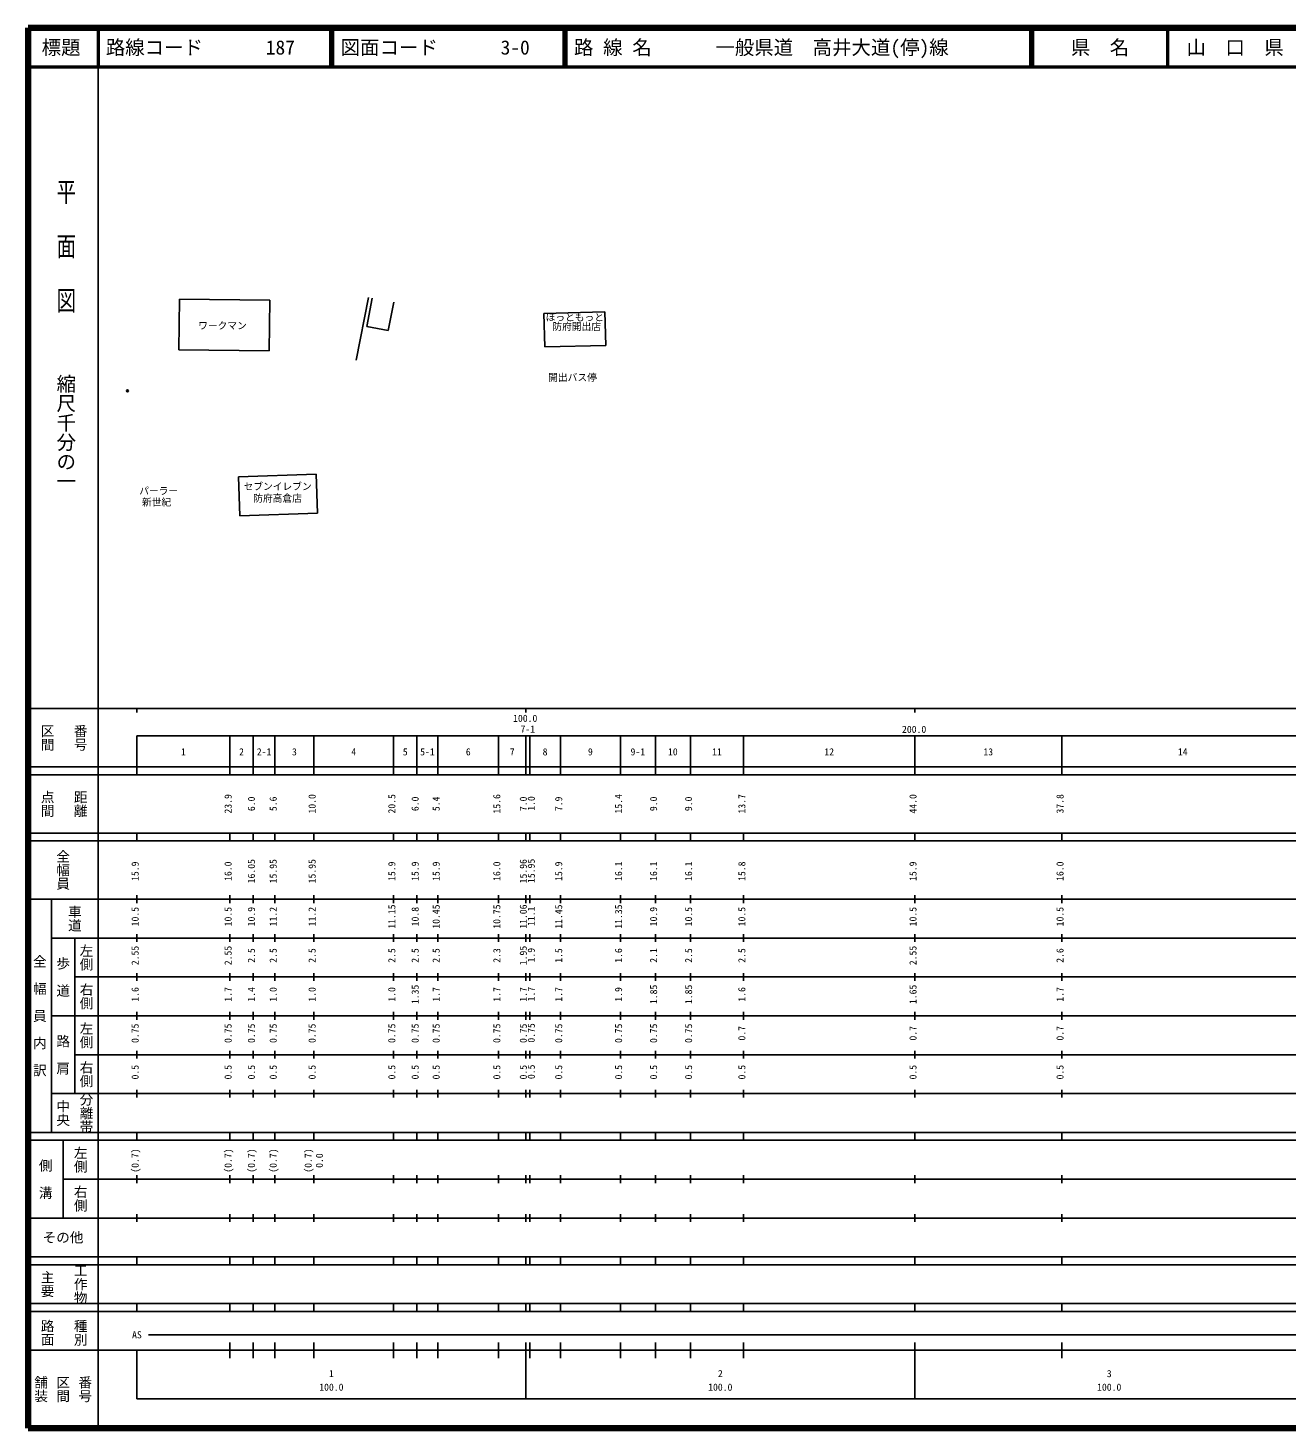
# Model space of a CAD drawing. Units: millimetres on the paper, with parts at other scales. Extents: x 40 to 680, y 20 to 380.
# Drawn here: x 40 to 363.7, y 20 to 380 of the extents above; entities that cross this region are included whole.
import ezdxf
from ezdxf.enums import TextEntityAlignment as Align

# ---------------------------------------------------------------- set-up
doc = ezdxf.new("R2010")
doc.units = ezdxf.units.MM
doc.header["$PDMODE"] = 32
doc.header["$PDSIZE"] = 0.5
for name, color, linetype, lineweight in [('M-BGD-RSTR', 7, 'Continuous', 25), ('M-TTL', 2, 'Continuous', 140), ('M-TTL-BAND', 7, 'Continuous', 25), ('M-TTL-LINE', 7, 'Continuous', 50)]:
    doc.layers.add(name, color=color, linetype=linetype, lineweight=lineweight)
for name, color, linetype in [('M-BMK-HTXT', 7, 'Continuous'), ('M-OTRS', 6, 'Continuous'), ('M-TTL-TXT', 7, 'Continuous')]:
    doc.layers.add(name, color=color, linetype=linetype)
doc.styles.add('@ＭＳ ゴシック', font='')
doc.styles.add('ＭＳ ゴシック', font='')
doc.styles.get('@ＭＳ ゴシック').set_extended_font_data('@MS Gothic')
doc.styles.get('ＭＳ ゴシック').set_extended_font_data('MS Gothic')

msp = doc.modelspace()

# ---------------------------------------------------------------- linework, layer by layer
at = {"layer": 'M-BGD-RSTR'}
for p, q in [((78.806, 297.278), (78.965, 310.3)), ((102.147, 310.016), (78.965, 310.3)), ((101.988, 296.994), (102.147, 310.016)), ((124.381, 294.609), (127.537, 310.732)), ((127.091, 303.249), (128.518, 310.54)), ((132.596, 302.172), (134.024, 309.462)), ((188.323, 307.007), (172.637, 306.62)), ((172.851, 297.974), (172.637, 306.62)), ((188.536, 298.362), (188.323, 307.007)), ((127.091, 303.249), (132.596, 302.172)), ((101.988, 296.994), (78.806, 297.278)), ((188.536, 298.362), (172.851, 297.974)), ((114.097, 265.239), (94.104, 264.547)), ((94.449, 254.569), (94.104, 264.547)), ((114.443, 255.262), (114.097, 265.239)), ((114.443, 255.262), (94.449, 254.569))]:
    msp.add_line(p, q, dxfattribs=at)
at = {"layer": 'M-OTRS'}
msp.add_point((65.56, 286.715), dxfattribs=at)
at = {"layer": 'M-TTL'}
for p, q in [((40, 380), (40, 20)), ((680, 380), (40, 380)), ((40, 20), (680, 20))]:
    msp.add_line(p, q, dxfattribs=at)
at = {"layer": 'M-TTL-BAND'}
for p, q in [((58, 370), (58, 20)), ((40, 205), (579, 205)), ((68, 205), (68, 204)), ((168, 205), (168, 204)), ((268, 205), (268, 204)), ((68, 198), (579, 198)), ((68, 198), (68, 188)), ((91.9, 188), (91.9, 198)), ((97.9, 188), (97.9, 198)), ((103.5, 188), (103.5, 198)), ((113.5, 188), (113.5, 198)), ((134, 188), (134, 198)), ((140, 188), (140, 198)), ((145.4, 188), (145.4, 198)), ((161, 188), (161, 198)), ((168, 188), (168, 198)), ((169, 188), (169, 198)), ((176.9, 188), (176.9, 198)), ((192.3, 188), (192.3, 198)), ((201.3, 188), (201.3, 198)), ((210.3, 188), (210.3, 198)), ((224, 188), (224, 198)), ((268, 188), (268, 198)), ((305.8, 188), (305.8, 198)), ((40, 190), (579, 190)), ((40, 188), (579, 188)), ((40, 173), (579, 173)), ((68, 171), (68, 173)), ((91.9, 171), (91.9, 173)), ((97.9, 171), (97.9, 173)), ((103.5, 171), (103.5, 173)), ((113.5, 171), (113.5, 173)), ((134, 171), (134, 173)), ((140, 171), (140, 173)), ((145.4, 171), (145.4, 173)), ((161, 171), (161, 173)), ((168, 171), (168, 173)), ((169, 171), (169, 173)), ((176.9, 171), (176.9, 173)), ((192.3, 171), (192.3, 173)), ((201.3, 171), (201.3, 173)), ((210.3, 171), (210.3, 173)), ((224, 171), (224, 173)), ((268, 171), (268, 173)), ((305.8, 171), (305.8, 173)), ((40, 171), (579, 171)), ((40, 156), (579, 156)), ((46, 96), (46, 156)), ((68, 155), (68, 157)), ((91.9, 155), (91.9, 157)), ((97.9, 155), (97.9, 157)), ((103.5, 155), (103.5, 157)), ((113.5, 155), (113.5, 157)), ((134, 155), (134, 157)), ((140, 155), (140, 157)), ((145.4, 155), (145.4, 157)), ((161, 155), (161, 157)), ((168, 155), (168, 157)), ((169, 155), (169, 157)), ((176.9, 155), (176.9, 157)), ((192.3, 155), (192.3, 157)), ((201.3, 155), (201.3, 157)), ((210.3, 155), (210.3, 157)), ((224, 155), (224, 157)), ((268, 155), (268, 157)), ((305.8, 155), (305.8, 157)), ((46, 146), (579, 146)), ((52, 146), (52, 106)), ((68, 145), (68, 147)), ((91.9, 145), (91.9, 147)), ((97.9, 145), (97.9, 147)), ((103.5, 145), (103.5, 147)), ((113.5, 145), (113.5, 147)), ((134, 145), (134, 147)), ((140, 145), (140, 147)), ((145.4, 145), (145.4, 147)), ((161, 145), (161, 147)), ((168, 145), (168, 147)), ((169, 145), (169, 147)), ((176.9, 145), (176.9, 147)), ((192.3, 145), (192.3, 147)), ((201.3, 145), (201.3, 147)), ((210.3, 145), (210.3, 147)), ((224, 145), (224, 147)), ((268, 145), (268, 147)), ((305.8, 145), (305.8, 147)), ((68, 135), (68, 137)), ((91.9, 135), (91.9, 137)), ((97.9, 135), (97.9, 137)), ((103.5, 135), (103.5, 137)), ((113.5, 135), (113.5, 137)), ((134, 135), (134, 137)), ((140, 135), (140, 137)), ((145.4, 135), (145.4, 137)), ((161, 135), (161, 137)), ((168, 135), (168, 137)), ((169, 135), (169, 137)), ((176.9, 135), (176.9, 137)), ((192.3, 135), (192.3, 137)), ((201.3, 135), (201.3, 137)), ((210.3, 135), (210.3, 137)), ((224, 135), (224, 137)), ((268, 135), (268, 137)), ((305.8, 135), (305.8, 137)), ((52, 136), (579, 136)), ((46, 126), (579, 126)), ((68, 125), (68, 127)), ((91.9, 125), (91.9, 127)), ((97.9, 125), (97.9, 127)), ((103.5, 125), (103.5, 127)), ((113.5, 125), (113.5, 127)), ((134, 125), (134, 127)), ((140, 125), (140, 127)), ((145.4, 125), (145.4, 127)), ((161, 125), (161, 127)), ((168, 125), (168, 127)), ((169, 125), (169, 127)), ((176.9, 125), (176.9, 127)), ((192.3, 125), (192.3, 127)), ((201.3, 125), (201.3, 127)), ((210.3, 125), (210.3, 127)), ((224, 125), (224, 127)), ((268, 125), (268, 127)), ((305.8, 125), (305.8, 127)), ((52, 116), (579, 116)), ((68, 115), (68, 117)), ((91.9, 115), (91.9, 117)), ((97.9, 115), (97.9, 117)), ((103.5, 115), (103.5, 117)), ((113.5, 115), (113.5, 117)), ((134, 115), (134, 117)), ((140, 115), (140, 117)), ((145.4, 115), (145.4, 117)), ((161, 115), (161, 117)), ((168, 115), (168, 117)), ((169, 115), (169, 117)), ((176.9, 115), (176.9, 117)), ((192.3, 115), (192.3, 117)), ((201.3, 115), (201.3, 117)), ((210.3, 115), (210.3, 117)), ((224, 115), (224, 117)), ((268, 115), (268, 117)), ((305.8, 115), (305.8, 117)), ((46, 106), (579, 106)), ((68, 105), (68, 107)), ((91.9, 105), (91.9, 107)), ((97.9, 105), (97.9, 107)), ((103.5, 105), (103.5, 107)), ((113.5, 105), (113.5, 107)), ((134, 105), (134, 107)), ((140, 105), (140, 107)), ((145.4, 105), (145.4, 107)), ((161, 105), (161, 107)), ((168, 105), (168, 107)), ((169, 105), (169, 107)), ((176.9, 105), (176.9, 107)), ((192.3, 105), (192.3, 107)), ((201.3, 105), (201.3, 107)), ((210.3, 105), (210.3, 107)), ((224, 105), (224, 107)), ((268, 105), (268, 107)), ((305.8, 105), (305.8, 107)), ((40, 96), (579, 96)), ((40, 94), (579, 94)), ((49, 94), (49, 74)), ((68, 94), (68, 96)), ((91.9, 94), (91.9, 96)), ((97.9, 94), (97.9, 96)), ((103.5, 94), (103.5, 96)), ((113.5, 94), (113.5, 96)), ((134, 94), (134, 96)), ((140, 94), (140, 96)), ((145.4, 94), (145.4, 96)), ((161, 94), (161, 96)), ((168, 94), (168, 96)), ((169, 94), (169, 96)), ((176.9, 94), (176.9, 96)), ((192.3, 94), (192.3, 96)), ((201.3, 94), (201.3, 96)), ((210.3, 94), (210.3, 96)), ((224, 94), (224, 96)), ((268, 94), (268, 96)), ((305.8, 94), (305.8, 96)), ((49, 84), (579, 84)), ((68, 83), (68, 85)), ((91.9, 83), (91.9, 85)), ((97.9, 83), (97.9, 85)), ((103.5, 83), (103.5, 85)), ((113.5, 83), (113.5, 85)), ((134, 83), (134, 85)), ((140, 83), (140, 85)), ((145.4, 83), (145.4, 85)), ((161, 83), (161, 85)), ((168, 83), (168, 85)), ((169, 83), (169, 85)), ((176.9, 83), (176.9, 85)), ((192.3, 83), (192.3, 85)), ((201.3, 83), (201.3, 85)), ((210.3, 83), (210.3, 85)), ((224, 83), (224, 85)), ((268, 83), (268, 85)), ((305.8, 83), (305.8, 85)), ((40, 74), (579, 74)), ((68, 73), (68, 75)), ((91.9, 73), (91.9, 75)), ((97.9, 73), (97.9, 75)), ((103.5, 73), (103.5, 75)), ((113.5, 73), (113.5, 75)), ((134, 73), (134, 75)), ((140, 73), (140, 75)), ((145.4, 73), (145.4, 75)), ((161, 73), (161, 75)), ((168, 73), (168, 75)), ((169, 73), (169, 75)), ((176.9, 73), (176.9, 75)), ((192.3, 73), (192.3, 75)), ((201.3, 73), (201.3, 75)), ((210.3, 73), (210.3, 75)), ((224, 73), (224, 75)), ((268, 73), (268, 75)), ((305.8, 73), (305.8, 75)), ((40, 64), (579, 64)), ((40, 62), (579, 62)), ((68, 62), (68, 64)), ((91.9, 62), (91.9, 64)), ((97.9, 62), (97.9, 64)), ((103.5, 62), (103.5, 64)), ((113.5, 62), (113.5, 64)), ((134, 62), (134, 64)), ((140, 62), (140, 64)), ((145.4, 62), (145.4, 64)), ((161, 62), (161, 64)), ((168, 62), (168, 64)), ((169, 62), (169, 64)), ((176.9, 62), (176.9, 64)), ((192.3, 62), (192.3, 64)), ((201.3, 62), (201.3, 64)), ((210.3, 62), (210.3, 64)), ((224, 62), (224, 64)), ((268, 62), (268, 64)), ((305.8, 62), (305.8, 64)), ((40, 52), (579, 52)), ((68, 50), (68, 52)), ((91.9, 50), (91.9, 52)), ((97.9, 50), (97.9, 52)), ((103.5, 50), (103.5, 52)), ((113.5, 50), (113.5, 52)), ((134, 50), (134, 52)), ((140, 50), (140, 52)), ((145.4, 50), (145.4, 52)), ((161, 50), (161, 52)), ((168, 50), (168, 52)), ((169, 50), (169, 52)), ((176.9, 50), (176.9, 52)), ((192.3, 50), (192.3, 52)), ((201.3, 50), (201.3, 52)), ((210.3, 50), (210.3, 52)), ((224, 50), (224, 52)), ((268, 50), (268, 52)), ((305.8, 50), (305.8, 52)), ((40, 50), (579, 50)), ((71, 44), (565, 44)), ((40, 40), (579, 40)), ((68, 40), (68, 27.5)), ((91.9, 38), (91.9, 42)), ((97.9, 38), (97.9, 42)), ((103.5, 38), (103.5, 42)), ((113.5, 38), (113.5, 42)), ((134, 38), (134, 42)), ((140, 38), (140, 42)), ((145.4, 38), (145.4, 42)), ((161, 38), (161, 42)), ((168, 27.5), (168, 42)), ((169, 38), (169, 42)), ((176.9, 38), (176.9, 42)), ((192.3, 38), (192.3, 42)), ((201.3, 38), (201.3, 42)), ((210.3, 38), (210.3, 42)), ((224, 38), (224, 42)), ((268, 27.5), (268, 42)), ((305.8, 38), (305.8, 42)), ((68, 27.5), (579, 27.5))]:
    msp.add_line(p, q, dxfattribs=at)
at = {"layer": 'M-TTL-LINE'}
for p, q in [((58, 380), (58, 370)), ((117.75, 380), (117.75, 370)), ((118.25, 380), (118.25, 370)), ((177.75, 380), (177.75, 370)), ((178.25, 380), (178.25, 370)), ((297.75, 380), (297.75, 370)), ((298.25, 380), (298.25, 370)), ((333, 380), (333, 370)), ((40, 370), (680, 370))]:
    msp.add_line(p, q, dxfattribs=at)

# ---------------------------------------------------------------- texts
at = {"layer": 'M-BMK-HTXT', "style": 'ＭＳ ゴシック'}
for s, p in [('ほっともっと', (188.091, 304.127)), ('ワークマン', (96.257, 302.011)), ('防府開出店', (187.328, 301.762)), ('開出バス停', (186.261, 288.669)), ('セブンイレブン', (112.933, 260.653)), ('パーラー', (78.603, 259.495)), ('新世紀', (76.815, 256.607)), ('防府高倉店', (110.415, 257.619))]:
    msp.add_text(s, height=1.833, dxfattribs=at).set_placement(p, align=Align.BOTTOM_RIGHT)
at = {"layer": 'M-TTL-BAND', "style": '@ＭＳ ゴシック', "width": 1.4}
msp.add_text('平  面  図', height=3.666, rotation=270, dxfattribs=at).set_placement((49.777, 306.475), align=Align.MIDDLE_RIGHT)
at = {"layer": 'M-TTL-BAND', "style": '@ＭＳ ゴシック'}
msp.add_text('縮尺千分の一', height=3.666, rotation=270, dxfattribs=at).set_placement((49.777, 261.03), align=Align.MIDDLE_RIGHT)
at = {"layer": 'M-TTL-BAND', "style": 'ＭＳ ゴシック'}
for s, p in [('100.0', (167.844, 201.031)), ('7-1', (168.5, 198.261)), ('200.0', (267.844, 198.195)), ('1', (79.95, 192.405)), ('2', (94.9, 192.405)), ('2-1', (100.7, 192.405)), ('3', (108.5, 192.405)), ('4', (123.75, 192.405)), ('5', (137, 192.405)), ('5-1', (142.7, 192.405)), ('6', (153.2, 192.405)), ('7', (164.5, 192.405)), ('8', (172.95, 192.405)), ('9', (184.6, 192.405)), ('9-1', (196.8, 192.405)), ('10', (205.8, 192.405)), ('11', (217.15, 192.405)), ('12', (246, 192.405)), ('13', (286.9, 192.405)), ('14', (336.9, 192.405)), ('AS', (68, 42.5)), ('1', (118, 32.523)), ('2', (218, 32.523)), ('3', (318, 32.523)), ('100.0', (118, 29.033)), ('100.0', (218, 29.033)), ('100.0', (318, 29.033))]:
    msp.add_text(s, height=1.833, dxfattribs=at).set_placement(p, align=Align.BOTTOM_CENTER)
at = {"layer": 'M-TTL-BAND', "style": '@ＭＳ ゴシック'}
for s, p in [('区間', (45, 197.5)), ('番号', (53.5, 197.5)), ('点間', (45, 180.5)), ('距離', (53.5, 180.5)), ('全幅員', (49, 163.5)), ('車道', (52, 151)), ('左側', (55, 141)), ('全\u3000幅\u3000員\u3000内\u3000訳', (43, 126)), ('歩\u3000道', (49, 136)), ('右側', (55, 131)), ('左側', (55, 121)), ('路\u3000肩', (49, 116)), ('右側', (55, 111)), ('分離帯', (55, 101)), ('中央', (49, 101)), ('左側', (53.5, 89)), ('側\u3000溝', (44.5, 84)), ('右側', (53.5, 79)), ('工作物', (53.5, 57)), ('主要', (45, 57)), ('路面', (45, 44.5)), ('種別', (53.5, 44.5)), ('舗装', (43.333, 30)), ('区間', (49, 30)), ('番号', (54.667, 30))]:
    msp.add_text(s, height=2.566, rotation=270, dxfattribs=at).set_placement(p, align=Align.MIDDLE_CENTER)
at = {"layer": 'M-TTL-BAND', "style": 'ＭＳ ゴシック'}
for s, p in [('23.9', (92.9, 180.5)), ('6.0', (98.9, 180.5)), ('5.6', (104.5, 180.5)), ('10.0', (114.5, 180.5)), ('20.5', (135, 180.5)), ('6.0', (141, 180.5)), ('5.4', (146.4, 180.5)), ('15.6', (162, 180.5)), ('7.0', (168.803, 180.5)), ('1.0', (170.857, 180.591)), ('7.9', (177.9, 180.5)), ('15.4', (193.3, 180.5)), ('9.0', (202.3, 180.5)), ('9.0', (211.3, 180.5)), ('13.7', (225, 180.5)), ('44.0', (269, 180.5)), ('37.8', (306.8, 180.5)), ('16.05', (98.9, 163.174)), ('15.95', (104.5, 163.174)), ('15.95', (114.5, 163.174)), ('15.96', (168.803, 163.174)), ('15.95', (170.857, 163.265)), ('15.9', (69, 163.174)), ('16.0', (92.9, 163.174)), ('15.9', (135, 163.174)), ('15.9', (141, 163.174)), ('15.9', (146.4, 163.174)), ('16.0', (162, 163.174)), ('15.9', (177.9, 163.174)), ('16.1', (193.3, 163.174)), ('16.1', (202.3, 163.174)), ('16.1', (211.3, 163.174)), ('15.8', (225, 163.174)), ('15.9', (269, 163.174)), ('16.0', (306.8, 163.174)), ('10.5', (69, 151.5)), ('10.5', (92.9, 151.5)), ('10.9', (98.9, 151.5)), ('11.2', (104.5, 151.5)), ('11.2', (114.5, 151.5)), ('11.15', (135, 151.5)), ('10.8', (141, 151.5)), ('10.45', (146.4, 151.5)), ('10.75', (162, 151.5)), ('11.06', (168.803, 151.5)), ('11.1', (170.857, 151.591)), ('11.45', (177.9, 151.5)), ('11.35', (193.3, 151.5)), ('10.9', (202.3, 151.5)), ('10.5', (211.3, 151.5)), ('10.5', (225, 151.5)), ('10.5', (269, 151.5)), ('10.5', (306.8, 151.5)), ('2.55', (69, 141.5)), ('2.55', (92.9, 141.5)), ('2.5', (98.9, 141.5)), ('2.5', (104.5, 141.5)), ('2.5', (114.5, 141.5)), ('2.5', (135, 141.5)), ('2.5', (141, 141.5)), ('2.5', (146.4, 141.5)), ('2.3', (162, 141.5)), ('1.95', (168.803, 141.5)), ('1.9', (170.857, 141.591)), ('1.5', (177.9, 141.5)), ('1.6', (193.3, 141.5)), ('2.1', (202.3, 141.5)), ('2.5', (211.3, 141.5)), ('2.5', (225, 141.5)), ('2.55', (269, 141.5)), ('2.6', (306.8, 141.5)), ('1.6', (69, 131.5)), ('1.7', (92.9, 131.5)), ('1.4', (98.9, 131.5)), ('1.0', (104.5, 131.5)), ('1.0', (114.5, 131.5)), ('1.0', (135, 131.5)), ('1.35', (141, 131.5)), ('1.7', (146.4, 131.5)), ('1.7', (162, 131.5)), ('1.7', (168.803, 131.5)), ('1.7', (170.857, 131.591)), ('1.7', (177.9, 131.5)), ('1.9', (193.3, 131.5)), ('1.85', (202.3, 131.5)), ('1.85', (211.3, 131.5)), ('1.6', (225, 131.5)), ('1.65', (269, 131.5)), ('1.7', (306.8, 131.5)), ('0.75', (69, 121.5)), ('0.75', (92.9, 121.5)), ('0.75', (98.9, 121.5)), ('0.75', (104.5, 121.5)), ('0.75', (114.5, 121.5)), ('0.75', (135, 121.5)), ('0.75', (141, 121.5)), ('0.75', (146.4, 121.5)), ('0.75', (162, 121.5)), ('0.75', (168.803, 121.5)), ('0.75', (170.857, 121.591)), ('0.75', (177.9, 121.5)), ('0.75', (193.3, 121.5)), ('0.75', (202.3, 121.5)), ('0.75', (211.3, 121.5)), ('0.7', (225, 121.5)), ('0.7', (269, 121.5)), ('0.7', (306.8, 121.5)), ('0.5', (69, 111.5)), ('0.5', (92.9, 111.5)), ('0.5', (98.9, 111.5)), ('0.5', (104.5, 111.5)), ('0.5', (114.5, 111.5)), ('0.5', (135, 111.5)), ('0.5', (141, 111.5)), ('0.5', (146.4, 111.5)), ('0.5', (162, 111.5)), ('0.5', (168.803, 111.5)), ('0.5', (170.857, 111.591)), ('0.5', (177.9, 111.5)), ('0.5', (193.3, 111.5)), ('0.5', (202.3, 111.5)), ('0.5', (211.3, 111.5)), ('0.5', (225, 111.5)), ('0.5', (269, 111.5)), ('0.5', (306.8, 111.5)), ('(0.7)', (69, 88.764)), ('(0.7)', (92.9, 88.764)), ('(0.7)', (98.9, 88.764)), ('(0.7)', (104.5, 88.764)), ('(0.7)', (113.5, 88.764)), ('0.0', (116.37, 88.764))]:
    msp.add_text(s, height=1.833, rotation=90, dxfattribs=at).set_placement(p, align=Align.BOTTOM_CENTER)
msp.add_text('その他', height=2.566, dxfattribs=at).set_placement((49, 69), align=Align.MIDDLE_CENTER)
at = {"layer": 'M-TTL-TXT', "style": 'ＭＳ ゴシック'}
for s, p in [('標題', (48.5, 375)), ('県\u3000名', (315.625, 375)), ('山\u3000口\u3000県', (350.375, 375))]:
    msp.add_text(s, height=3.666, dxfattribs=at).set_placement(p, align=Align.MIDDLE_CENTER)
for s, p in [('路線コード', (60, 375)), ('187', (101.142, 375)), ('図面コード', (120.38, 375)), ('3-0', (161.521, 375)), ('路 線 名', (180.38, 375)), ('一般県道\u3000高井大道(停)線', (216.734, 375))]:
    msp.add_text(s, height=3.666, dxfattribs=at).set_placement(p, align=Align.MIDDLE_LEFT)

doc.saveas('drawing.dxf')
